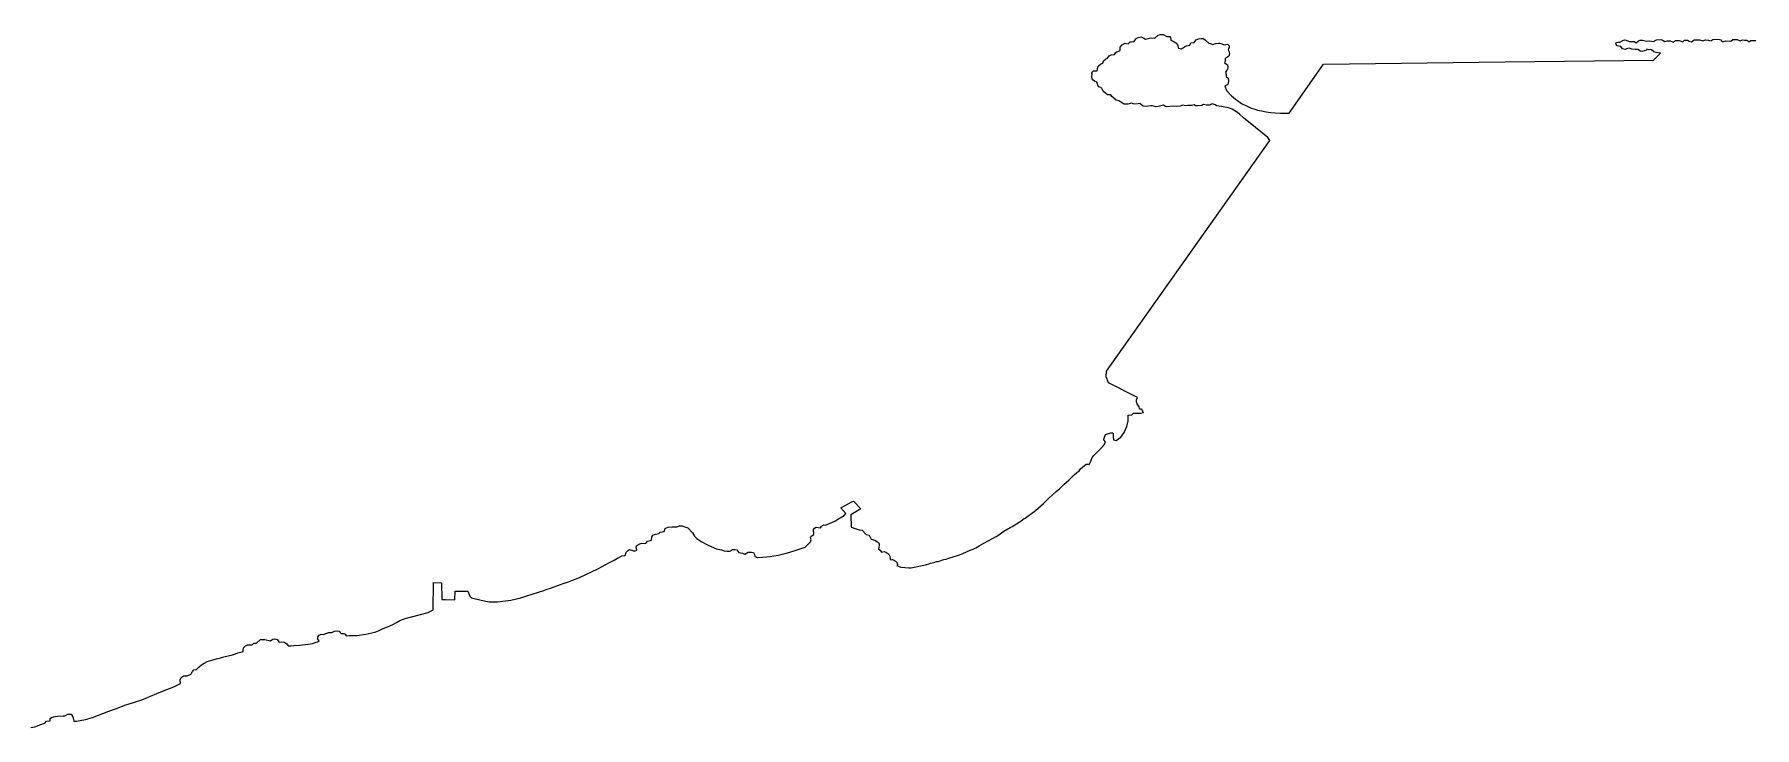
# Model space of a CAD drawing. Header units: inches. Extents: x 139.14 to 140.39, y 34.9 to 35.86.
# Drawn here: x 139.79554 to 139.84023, y 34.97362 to 34.99162 of the extents above; entities that cross this region are included whole.
import ezdxf

# ---------------------------------------------------------------- set-up
doc = ezdxf.new("R2010")
doc.units = ezdxf.units.IN
doc.header["$MEASUREMENT"] = 0

msp = doc.modelspace()

# ---------------------------------------------------------------- linework, layer by layer
msp.add_lwpolyline([(139.795447, 34.973616), (139.79555, 34.973639), (139.795704, 34.973695), (139.79581, 34.97373), (139.795858, 34.973786), (139.795947, 34.97379), (139.795952, 34.973851), (139.795984, 34.97388), (139.796035, 34.973892), (139.796145, 34.973909), (139.796292, 34.973918), (139.796332, 34.97392), (139.796405, 34.973966), (139.79646, 34.973968), (139.796494, 34.973961), (139.796512, 34.973937), (139.796535, 34.973898), (139.796555, 34.973831), (139.796563, 34.973785), (139.796631, 34.973785), (139.796864, 34.97383), (139.797054, 34.973878), (139.797471, 34.974044), (139.797644, 34.974106), (139.797917, 34.974205), (139.798116, 34.974266), (139.798331, 34.974341), (139.798479, 34.974402), (139.798554, 34.974433), (139.798718, 34.974501), (139.79887, 34.974559), (139.799162, 34.974677), (139.799336, 34.974764), (139.799327, 34.974853), (139.799354, 34.974914), (139.79941, 34.974957), (139.799513, 34.974963), (139.799602, 34.975006), (139.799621, 34.975019), (139.799645, 34.975074), (139.799686, 34.975114), (139.799744, 34.975127), (139.799765, 34.975144), (139.799825, 34.975194), (139.799879, 34.975246), (139.799951, 34.975291), (139.800033, 34.975329), (139.800273, 34.975402), (139.800373, 34.975429), (139.800463, 34.975453), (139.800689, 34.97551), (139.800769, 34.975534), (139.800826, 34.975555), (139.800935, 34.975583), (139.800964, 34.975594), (139.800966, 34.975638), (139.800975, 34.975686), (139.800997, 34.975711), (139.801029, 34.975742), (139.801079, 34.975763), (139.801197, 34.975764), (139.801238, 34.975811), (139.801314, 34.975813), (139.801415, 34.975902), (139.801526, 34.975905), (139.80167, 34.975873), (139.801708, 34.975899), (139.801733, 34.975914), (139.801776, 34.975921), (139.801848, 34.975902), (139.801898, 34.975832), (139.802021, 34.97584), (139.802101, 34.975788), (139.802132, 34.975744), (139.8022, 34.975744), (139.802282, 34.975746), (139.80244, 34.975758), (139.802655, 34.975785), (139.802714, 34.975792), (139.802762, 34.975797), (139.802857, 34.975831), (139.802892, 34.975848), (139.80294, 34.975871), (139.802903, 34.975911), (139.802906, 34.975977), (139.802941, 34.976018), (139.802994, 34.976045), (139.803049, 34.976034), (139.803116, 34.976061), (139.803191, 34.976086), (139.803264, 34.976089), (139.803339, 34.976124), (139.803399, 34.976127), (139.80346, 34.976118), (139.803481, 34.976083), (139.803508, 34.976061), (139.803579, 34.976061), (139.803617, 34.976045), (139.803638, 34.976001), (139.803706, 34.976006), (139.803918, 34.976011), (139.804151, 34.976045), (139.804305, 34.97608), (139.804411, 34.976107), (139.8045, 34.976141), (139.804601, 34.976186), (139.804718, 34.976236), (139.804855, 34.976297), (139.804944, 34.976344), (139.805038, 34.976394), (139.805177, 34.976452), (139.805772, 34.976609), (139.805896, 34.976676), (139.805909, 34.977381), (139.806113, 34.977378), (139.806121, 34.976947), (139.806224, 34.976947), (139.806466, 34.976936), (139.806471, 34.977156), (139.806797, 34.977161), (139.806854, 34.977026), (139.806893, 34.976991), (139.807143, 34.976924), (139.807353, 34.976887), (139.807572, 34.976885), (139.807914, 34.976924), (139.808174, 34.976986), (139.808311, 34.977032), (139.808804, 34.977189), (139.808838, 34.977206), (139.808947, 34.97724), (139.809207, 34.977336), (139.809301, 34.977367), (139.809392, 34.977398), (139.809522, 34.977449), (139.809702, 34.977519), (139.810174, 34.977742), (139.810275, 34.977796), (139.810384, 34.977849), (139.810483, 34.977907), (139.810604, 34.977969), (139.810691, 34.978018), (139.81074, 34.978046), (139.8108, 34.978078), (139.810885, 34.978086), (139.81091, 34.978169), (139.810952, 34.97821), (139.811, 34.978243), (139.811103, 34.978209), (139.811144, 34.97821), (139.811192, 34.978226), (139.811178, 34.978302), (139.811192, 34.97835), (139.811272, 34.978389), (139.811323, 34.978403), (139.811424, 34.978401), (139.811464, 34.978456), (139.811571, 34.978486), (139.811583, 34.978571), (139.811609, 34.978615), (139.811674, 34.978644), (139.811766, 34.97866), (139.811801, 34.978694), (139.811904, 34.978711), (139.811926, 34.978784), (139.811965, 34.978801), (139.812006, 34.978824), (139.812102, 34.978835), (139.812193, 34.978832), (139.812232, 34.978829), (139.8123, 34.978857), (139.81236, 34.978857), (139.812512, 34.978807), (139.812635, 34.978671), (139.81269, 34.978592), (139.812752, 34.978525), (139.812861, 34.978446), (139.813042, 34.978352), (139.813263, 34.978263), (139.813395, 34.978232), (139.813456, 34.97821), (139.813539, 34.978198), (139.813596, 34.978197), (139.813626, 34.978212), (139.813673, 34.97824), (139.813737, 34.978243), (139.813792, 34.97823), (139.813843, 34.978166), (139.813881, 34.978153), (139.813932, 34.978149), (139.813997, 34.978125), (139.814081, 34.978172), (139.814169, 34.978172), (139.814224, 34.978161), (139.814257, 34.978091), (139.814259, 34.978061), (139.814279, 34.978048), (139.814299, 34.978044), (139.814315, 34.978038), (139.814333, 34.978035), (139.814462, 34.978041), (139.814653, 34.978061), (139.814754, 34.978076), (139.814859, 34.978097), (139.815104, 34.978155), (139.815302, 34.978219), (139.815436, 34.97826), (139.81556, 34.978306), (139.815619, 34.978351), (139.815699, 34.978444), (139.815721, 34.978497), (139.815707, 34.978552), (139.815722, 34.978589), (139.815791, 34.978636), (139.815777, 34.978762), (139.815805, 34.978799), (139.815849, 34.978821), (139.81596, 34.978806), (139.815985, 34.978849), (139.816047, 34.97888), (139.816096, 34.978873), (139.816332, 34.978981), (139.816413, 34.979032), (139.816581, 34.979129), (139.816617, 34.979176), (139.816495, 34.979322), (139.816775, 34.979483), (139.816823, 34.9795), (139.817014, 34.979303), (139.81675, 34.979139), (139.816759, 34.978822), (139.816837, 34.978799), (139.816966, 34.978749), (139.817046, 34.978743), (139.817147, 34.978633), (139.817225, 34.978614), (139.817279, 34.978509), (139.817377, 34.978482), (139.817447, 34.978443), (139.817488, 34.978402), (139.817489, 34.978355), (139.817466, 34.978255), (139.817509, 34.978226), (139.817546, 34.978169), (139.817617, 34.978187), (139.817664, 34.978173), (139.817741, 34.978122), (139.817761, 34.978069), (139.817773, 34.977989), (139.817787, 34.977974), (139.817822, 34.977979), (139.817836, 34.977979), (139.817911, 34.977939), (139.817952, 34.977894), (139.81796, 34.977855), (139.817945, 34.977826), (139.817993, 34.977809), (139.818048, 34.977787), (139.818267, 34.977764), (139.818309, 34.977768), (139.818691, 34.977843), (139.8188, 34.977883), (139.818821, 34.977888), (139.818903, 34.977905), (139.818978, 34.977928), (139.819019, 34.977933), (139.819163, 34.977979), (139.819224, 34.97799), (139.819273, 34.978012), (139.81932, 34.978024), (139.819498, 34.978074), (139.819574, 34.978108), (139.819662, 34.978136), (139.819854, 34.978221), (139.819929, 34.978251), (139.819996, 34.978285), (139.820086, 34.978341), (139.82021, 34.978407), (139.820525, 34.978582), (139.820566, 34.97861), (139.820727, 34.978718), (139.820894, 34.978815), (139.820946, 34.978844), (139.821056, 34.978906), (139.821121, 34.978953), (139.821175, 34.978988), (139.82125, 34.979044), (139.821277, 34.979055), (139.821546, 34.979258), (139.821753, 34.979439), (139.821898, 34.979577), (139.822085, 34.979745), (139.822181, 34.979827), (139.822284, 34.979933), (139.822419, 34.980052), (139.82255, 34.98018), (139.822625, 34.980245), (139.82268, 34.980289), (139.822714, 34.980334), (139.822861, 34.980456), (139.822918, 34.98046), (139.822944, 34.980452), (139.822983, 34.980535), (139.823022, 34.980629), (139.823064, 34.98068), (139.823084, 34.980701), (139.823189, 34.980814), (139.823289, 34.980909), (139.823336, 34.980964), (139.823364, 34.981039), (139.823323, 34.981095), (139.823328, 34.981137), (139.823365, 34.981233), (139.823501, 34.981276), (139.823549, 34.981276), (139.823563, 34.981259), (139.823563, 34.981248), (139.823563, 34.981214), (139.823563, 34.981169), (139.823576, 34.981089), (139.823644, 34.981078), (139.823761, 34.981157), (139.823848, 34.981283), (139.823922, 34.981441), (139.823955, 34.981583), (139.823953, 34.981732), (139.824049, 34.981743), (139.824069, 34.98176), (139.824093, 34.981782), (139.824142, 34.981786), (139.824278, 34.981788), (139.824356, 34.981799), (139.824332, 34.981843), (139.824309, 34.981884), (139.824275, 34.981882), (139.824247, 34.981912), (139.82424, 34.981952), (139.824191, 34.98203), (139.824172, 34.982081), (139.824175, 34.982131), (139.824199, 34.982194), (139.823442, 34.982574), (139.823383, 34.982732), (139.823395, 34.982871), (139.827637, 34.988867), (139.82758, 34.988942), (139.82726, 34.989201), (139.826951, 34.989457), (139.826844, 34.989549), (139.826793, 34.989595), (139.826656, 34.989678), (139.826566, 34.989715), (139.826379, 34.989752), (139.826252, 34.989769), (139.826214, 34.989796), (139.826139, 34.989815), (139.826071, 34.989785), (139.825985, 34.989786), (139.825916, 34.989803), (139.825869, 34.98978), (139.825759, 34.989769), (139.825703, 34.989771), (139.825666, 34.989791), (139.825601, 34.989773), (139.825506, 34.989774), (139.825442, 34.989768), (139.825379, 34.989787), (139.825307, 34.989759), (139.825203, 34.989751), (139.825121, 34.989762), (139.824962, 34.989745), (139.824921, 34.989749), (139.824874, 34.989781), (139.824835, 34.98978), (139.824733, 34.989749), (139.824665, 34.989745), (139.824623, 34.989758), (139.824581, 34.989771), (139.824544, 34.989771), (139.824476, 34.989755), (139.824422, 34.989746), (139.824349, 34.989758), (139.824257, 34.989824), (139.824214, 34.989821), (139.824124, 34.989808), (139.824082, 34.989818), (139.824038, 34.989839), (139.823944, 34.989807), (139.82385, 34.989814), (139.823762, 34.989865), (139.823716, 34.989893), (139.823647, 34.989916), (139.823571, 34.989972), (139.823533, 34.990014), (139.823507, 34.990052), (139.823468, 34.990049), (139.823415, 34.990056), (139.823371, 34.99009), (139.823306, 34.99015), (139.82327, 34.990218), (139.823244, 34.990242), (139.823193, 34.990265), (139.823165, 34.990295), (139.823159, 34.990356), (139.823138, 34.990383), (139.823084, 34.990409), (139.82305, 34.990433), (139.823019, 34.990471), (139.823009, 34.990523), (139.823017, 34.990594), (139.823008, 34.990619), (139.823026, 34.990658), (139.823059, 34.990676), (139.823134, 34.990677), (139.823163, 34.990695), (139.823159, 34.990738), (139.823176, 34.990798), (139.823233, 34.99085), (139.823295, 34.990875), (139.823317, 34.990932), (139.823364, 34.99098), (139.823419, 34.991002), (139.823463, 34.99107), (139.823515, 34.991093), (139.823597, 34.991098), (139.823637, 34.991156), (139.823665, 34.991172), (139.823734, 34.9912), (139.823747, 34.991217), (139.823745, 34.991293), (139.823801, 34.991355), (139.823878, 34.991391), (139.823958, 34.991382), (139.824004, 34.99143), (139.824041, 34.991431), (139.824109, 34.991442), (139.824151, 34.991509), (139.824215, 34.991543), (139.824293, 34.991557), (139.824363, 34.991527), (139.824402, 34.991497), (139.824512, 34.991528), (139.824568, 34.991532), (139.824651, 34.991526), (139.824736, 34.991607), (139.824794, 34.991623), (139.824862, 34.991617), (139.824962, 34.99157), (139.825034, 34.991566), (139.825055, 34.991543), (139.825068, 34.991499), (139.825068, 34.991476), (139.825122, 34.991448), (139.825197, 34.991401), (139.825234, 34.991351), (139.825259, 34.991269), (139.82534, 34.991246), (139.825421, 34.991296), (139.825472, 34.991324), (139.825556, 34.991343), (139.825587, 34.991401), (139.825668, 34.991414), (139.825726, 34.991481), (139.825784, 34.991509), (139.825851, 34.991519), (139.825904, 34.991513), (139.825961, 34.991475), (139.826007, 34.991434), (139.826028, 34.991417), (139.826053, 34.991397), (139.826084, 34.991386), (139.826156, 34.991359), (139.826227, 34.991383), (139.8263, 34.991391), (139.826326, 34.991391), (139.826385, 34.991374), (139.826446, 34.991351), (139.826532, 34.991373), (139.826579, 34.991322), (139.82658, 34.991285), (139.826559, 34.99126), (139.826549, 34.991219), (139.82658, 34.991166), (139.826588, 34.991121), (139.82657, 34.991056), (139.826491, 34.991003), (139.826476, 34.990985), (139.826478, 34.990929), (139.826459, 34.990894), (139.826514, 34.990849), (139.826532, 34.990834), (139.826546, 34.990775), (139.826539, 34.990715), (139.826517, 34.99069), (139.826481, 34.990643), (139.8265, 34.99058), (139.8265, 34.990531), (139.826555, 34.990487), (139.826564, 34.990411), (139.826555, 34.990347), (139.826532, 34.990313), (139.82647, 34.99029), (139.826512, 34.990169), (139.826642, 34.990023), (139.82674, 34.989938), (139.826792, 34.98991), (139.826901, 34.989824), (139.827066, 34.989748), (139.827151, 34.98971), (139.827223, 34.98969), (139.827312, 34.989657), (139.827415, 34.989639), (139.827537, 34.989609), (139.827654, 34.989594), (139.827777, 34.989583), (139.827916, 34.989575), (139.827981, 34.989575), (139.828136, 34.989574), (139.829026, 34.990853), (139.83375, 34.99091), (139.837602, 34.990955), (139.837781, 34.991138), (139.837669, 34.99115), (139.83761, 34.991172), (139.837555, 34.991224), (139.837524, 34.991227), (139.837476, 34.991225), (139.837433, 34.991237), (139.837411, 34.991206), (139.837361, 34.991194), (139.837316, 34.991183), (139.837257, 34.991188), (139.837204, 34.991234), (139.83713, 34.991235), (139.837041, 34.991237), (139.836968, 34.991266), (139.836905, 34.991251), (139.836864, 34.991234), (139.8368, 34.991252), (139.836758, 34.991312), (139.836652, 34.991324), (139.836624, 34.991384), (139.836637, 34.991416), (139.836679, 34.991421), (139.836725, 34.991419), (139.836809, 34.991463), (139.83685, 34.991482), (139.836891, 34.991476), (139.836953, 34.991448), (139.836973, 34.991437), (139.837097, 34.991437), (139.837151, 34.991406), (139.837214, 34.991457), (139.837253, 34.991473), (139.83732, 34.991475), (139.837418, 34.991451), (139.837499, 34.991455), (139.837601, 34.991439), (139.837683, 34.991486), (139.837801, 34.991488), (139.837852, 34.991466), (139.837899, 34.991435), (139.83796, 34.991458), (139.838035, 34.991455), (139.838111, 34.991424), (139.838147, 34.99145), (139.838174, 34.991467), (139.838266, 34.991465), (139.838364, 34.991434), (139.83841, 34.991477), (139.838486, 34.991471), (139.838527, 34.991448), (139.838589, 34.991433), (139.838663, 34.991485), (139.838801, 34.991485), (139.838883, 34.991455), (139.838955, 34.991485), (139.839033, 34.991477), (139.83906, 34.991465), (139.839105, 34.991455), (139.839122, 34.991471), (139.839143, 34.991488), (139.839211, 34.991499), (139.839314, 34.991494), (139.839351, 34.991481), (139.839368, 34.991456), (139.839395, 34.991433), (139.839428, 34.99144), (139.839472, 34.991458), (139.839609, 34.99145), (139.839663, 34.991493), (139.839777, 34.991494), (139.839851, 34.99146), (139.839917, 34.991479), (139.83997, 34.991477), (139.840026, 34.99147), (139.840053, 34.991454), (139.840083, 34.991432), (139.840134, 34.991463), (139.840261, 34.991462)])

doc.saveas('drawing.dxf')
